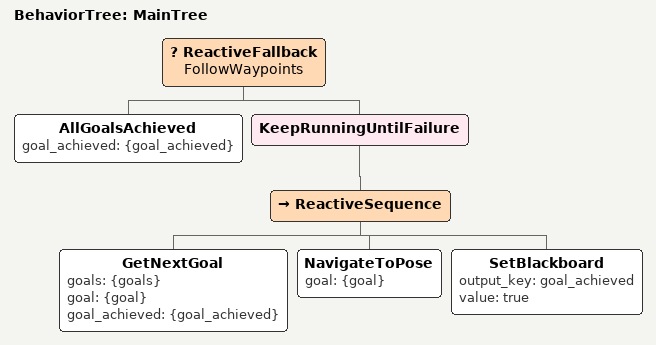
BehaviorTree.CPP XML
<!--
  This Behavior Tree processes each of the given waypoints with NavigateToPose.
-->
<root main_tree_to_execute="MainTree">
  <BehaviorTree ID="MainTree">
    <ReactiveFallback name="FollowWaypoints">
      <AllGoalsAchieved goal_achieved="{goal_achieved}"/>
      <KeepRunningUntilFailure>
        <ReactiveSequence>
          <GetNextGoal goals="{goals}" goal="{goal}" goal_achieved="{goal_achieved}"/>
          <NavigateToPose goal="{goal}"/>
          <SetBlackboard output_key="goal_achieved" value="true"/>
        </ReactiveSequence>
      </KeepRunningUntilFailure>
    </ReactiveFallback>
  </BehaviorTree>
</root>
